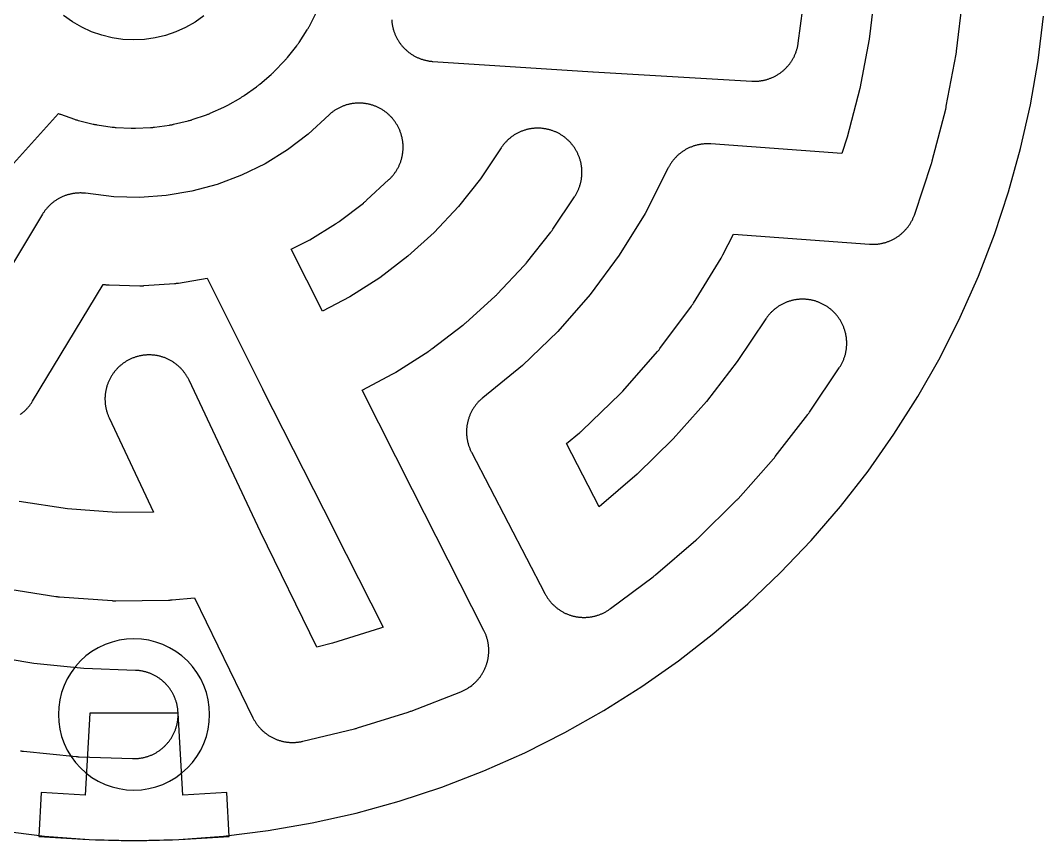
# Model space of a CAD drawing. Header units: millimetres. Extents: x -145 to 145, y -145 to 145.
# Drawn here: x -18 to 144.3, y -145 to -14.9 of the extents above; entities that cross this region are included whole.
import ezdxf

# ---------------------------------------------------------------- set-up
doc = ezdxf.new("R2010")
doc.units = ezdxf.units.MM
for name, color, linetype in [('BOUNDARY', 3, 'CONTINUOUS'), ('CORRIDORS', 1, 'CONTINUOUS'), ('WEDGE_CUT', 1, 'CONTINUOUS')]:
    doc.layers.add(name, color=color, linetype=linetype)

msp = doc.modelspace()

# ---------------------------------------------------------------- linework, layer by layer
at = {"layer": 'BOUNDARY'}
msp.add_lwpolyline([(-21.276, -143.431), (-14.212, -144.302), (-7.115, -144.825), (0, -145), (7.115, -144.825), (14.212, -144.302), (21.276, -143.431), (28.288, -142.214), (35.232, -140.655), (42.091, -138.756), (48.849, -136.524), (55.489, -133.963), (61.995, -131.078), (68.353, -127.879), (74.545, -124.371), (80.558, -120.563), (86.376, -116.465), (91.987, -112.087), (97.376, -107.438), (102.53, -102.53), (107.438, -97.376), (112.087, -91.987), (116.465, -86.376), (120.563, -80.558), (124.371, -74.545), (127.879, -68.353), (131.078, -61.995), (133.963, -55.489), (136.524, -48.849), (138.756, -42.091), (140.655, -35.232), (142.214, -28.288), (143.431, -21.276), (144.302, -14.212)], dxfattribs=at)
msp.add_lwpolyline([(12, -125), (11.942, -123.824), (11.769, -122.659), (11.483, -121.517), (11.087, -120.408), (10.583, -119.343), (9.978, -118.333), (9.276, -117.387), (8.485, -116.515), (7.613, -115.724), (6.667, -115.022), (5.657, -114.417), (4.592, -113.913), (3.483, -113.517), (2.341, -113.231), (1.176, -113.058), (0, -113), (-1.176, -113.058), (-2.341, -113.231), (-3.483, -113.517), (-4.592, -113.913), (-5.657, -114.417), (-6.667, -115.022), (-7.613, -115.724), (-8.485, -116.515), (-9.276, -117.387), (-9.978, -118.333), (-10.583, -119.343), (-11.087, -120.408), (-11.483, -121.517), (-11.769, -122.659), (-11.942, -123.824), (-12, -125), (-11.942, -126.176), (-11.769, -127.341), (-11.483, -128.483), (-11.087, -129.592), (-10.583, -130.657), (-9.978, -131.667), (-9.276, -132.613), (-8.485, -133.485), (-7.613, -134.276), (-6.667, -134.978), (-5.657, -135.583), (-4.592, -136.087), (-3.483, -136.483), (-2.341, -136.769), (-1.176, -136.942), (0, -137), (1.176, -136.942), (2.341, -136.769), (3.483, -136.483), (4.592, -136.087), (5.657, -135.583), (6.667, -134.978), (7.613, -134.276), (8.485, -133.485), (9.276, -132.613), (9.978, -131.667), (10.583, -130.657), (11.087, -129.592), (11.483, -128.483), (11.769, -127.341), (11.942, -126.176)], close=True, dxfattribs=at)
at = {"layer": 'CORRIDORS'}
for points in [[(40.89, -14.787), (40.897, -14.905), (40.907, -15.023), (40.918, -15.14), (40.932, -15.258), (40.947, -15.375), (40.964, -15.492), (40.983, -15.609), (41.005, -15.725), (41.028, -15.841), (41.053, -15.957), (41.08, -16.072), (41.109, -16.187), (41.14, -16.301), (41.173, -16.415), (41.208, -16.528), (41.245, -16.64), (41.283, -16.752), (41.324, -16.863), (41.366, -16.974), (41.411, -17.083), (41.457, -17.192), (41.505, -17.301), (41.554, -17.408), (41.606, -17.514), (41.659, -17.62), (41.715, -17.725), (41.771, -17.828), (41.83, -17.931), (41.89, -18.033), (41.953, -18.134), (42.016, -18.233), (42.082, -18.332), (42.149, -18.429), (42.218, -18.526), (42.288, -18.621), (42.36, -18.715), (42.434, -18.807), (42.509, -18.899), (42.585, -18.989), (42.663, -19.078), (42.743, -19.165), (42.824, -19.251), (42.907, -19.336), (42.991, -19.42), (43.076, -19.501), (43.163, -19.582), (43.251, -19.661), (43.34, -19.738), (43.431, -19.814), (43.523, -19.889), (43.616, -19.962), (43.711, -20.033), (43.806, -20.103), (43.903, -20.171), (44.001, -20.237), (44.1, -20.302), (44.2, -20.365), (44.301, -20.426), (44.404, -20.486), (44.507, -20.544), (44.611, -20.6), (44.716, -20.654), (44.822, -20.707), (44.929, -20.758), (45.037, -20.807), (45.145, -20.854), (45.254, -20.899), (45.365, -20.942), (45.475, -20.984), (45.587, -21.024), (45.699, -21.062), (45.812, -21.097), (45.925, -21.131), (46.039, -21.164), (46.153, -21.194), (46.268, -21.222), (46.384, -21.248), (46.499, -21.272), (46.616, -21.295), (46.732, -21.315), (46.849, -21.334), (46.966, -21.35), (47.084, -21.365), (47.201, -21.377), (47.319, -21.387), (47.42, -21.395), (72.8, -23.065), (72.855, -23.068), (98.045, -24.528), (98.163, -24.534), (98.281, -24.538), (98.4, -24.54), (98.518, -24.54), (98.636, -24.538), (98.755, -24.533), (98.873, -24.527), (98.991, -24.519), (99.109, -24.509), (99.226, -24.497), (99.344, -24.483), (99.461, -24.467), (99.578, -24.449), (99.695, -24.428), (99.811, -24.406), (99.927, -24.382), (100.042, -24.357), (100.157, -24.329), (100.272, -24.299), (100.386, -24.267), (100.499, -24.233), (100.612, -24.198), (100.724, -24.16), (100.836, -24.121), (100.947, -24.08), (101.057, -24.037), (101.166, -23.992), (101.275, -23.945), (101.383, -23.896), (101.49, -23.846), (101.596, -23.793), (101.701, -23.739), (101.805, -23.683), (101.909, -23.626), (102.011, -23.566), (102.112, -23.505), (102.213, -23.443), (102.312, -23.378), (102.41, -23.312), (102.507, -23.244), (102.603, -23.175), (102.698, -23.104), (102.791, -23.031), (102.883, -22.957), (102.974, -22.881), (103.064, -22.804), (103.152, -22.726), (103.239, -22.645), (103.325, -22.564), (103.409, -22.481), (103.492, -22.396), (103.573, -22.31), (103.653, -22.223), (103.731, -22.134), (103.808, -22.044), (103.884, -21.953), (103.958, -21.861), (104.03, -21.767), (104.1, -21.672), (104.169, -21.576), (104.237, -21.479), (104.303, -21.38), (104.367, -21.281), (104.429, -21.18), (104.49, -21.079), (104.549, -20.976), (104.606, -20.872), (104.661, -20.768), (104.715, -20.663), (104.767, -20.556), (104.817, -20.449), (104.865, -20.341), (104.912, -20.232), (104.956, -20.123), (104.999, -20.012), (105.04, -19.901), (105.079, -19.789), (105.116, -19.677), (105.151, -19.564), (105.184, -19.451), (105.216, -19.336), (105.245, -19.222), (105.272, -19.107), (105.298, -18.991), (105.321, -18.875), (105.343, -18.759), (105.363, -18.642), (105.387, -18.479), (106.51, -10.181)], [(117.577, -9.955), (116.636, -17.876), (115.163, -25.709), (113.169, -33.405), (112.297, -36.027), (91.506, -34.489), (91.388, -34.481), (91.27, -34.476), (91.152, -34.472), (91.033, -34.47), (90.915, -34.47), (90.797, -34.473), (90.679, -34.477), (90.56, -34.483), (90.442, -34.491), (90.325, -34.502), (90.207, -34.514), (90.089, -34.528), (89.972, -34.544), (89.855, -34.563), (89.739, -34.583), (89.622, -34.605), (89.507, -34.629), (89.391, -34.655), (89.276, -34.683), (89.162, -34.713), (89.048, -34.745), (88.934, -34.779), (88.822, -34.814), (88.709, -34.852), (88.598, -34.891), (88.487, -34.933), (88.377, -34.976), (88.268, -35.021), (88.159, -35.068), (88.051, -35.117), (87.944, -35.167), (87.838, -35.22), (87.733, -35.274), (87.629, -35.33), (87.525, -35.388), (87.423, -35.447), (87.322, -35.508), (87.221, -35.571), (87.122, -35.636), (87.024, -35.702), (86.927, -35.77), (86.832, -35.839), (86.737, -35.91), (86.644, -35.983), (86.551, -36.057), (86.461, -36.133), (86.371, -36.21), (86.283, -36.289), (86.196, -36.369), (86.11, -36.451), (86.026, -36.534), (85.944, -36.619), (85.862, -36.705), (85.782, -36.792), (85.704, -36.881), (85.627, -36.971), (85.552, -37.062), (85.478, -37.155), (85.406, -37.249), (85.336, -37.344), (85.267, -37.44), (85.199, -37.537), (85.134, -37.635), (85.07, -37.735), (85.007, -37.836), (84.947, -37.937), (84.888, -38.04), (84.831, -38.143), (84.776, -38.248), (84.747, -38.304), (81.093, -45.51), (76.995, -52.145), (72.372, -58.396), (67.229, -64.249), (61.614, -69.653), (55.345, -74.748), (55.254, -74.823), (55.164, -74.9), (55.075, -74.979), (54.988, -75.059), (54.902, -75.14), (54.818, -75.223), (54.735, -75.307), (54.653, -75.393), (54.573, -75.48), (54.494, -75.568), (54.417, -75.658), (54.341, -75.749), (54.267, -75.841), (54.195, -75.934), (54.124, -76.029), (54.054, -76.125), (53.987, -76.222), (53.92, -76.32), (53.856, -76.419), (53.793, -76.52), (53.732, -76.621), (53.673, -76.723), (53.615, -76.827), (53.56, -76.931), (53.506, -77.036), (53.453, -77.142), (53.403, -77.25), (53.354, -77.357), (53.308, -77.466), (53.263, -77.575), (53.219, -77.686), (53.178, -77.797), (53.139, -77.908), (53.101, -78.02), (53.066, -78.133), (53.032, -78.247), (53.001, -78.361), (52.971, -78.475), (52.943, -78.59), (52.917, -78.706), (52.893, -78.822), (52.871, -78.938), (52.851, -79.054), (52.833, -79.171), (52.817, -79.289), (52.803, -79.406), (52.791, -79.524), (52.781, -79.642), (52.773, -79.76), (52.767, -79.878), (52.762, -79.996), (52.76, -80.114), (52.76, -80.233), (52.762, -80.351), (52.766, -80.469), (52.772, -80.587), (52.78, -80.706), (52.79, -80.823), (52.802, -80.941), (52.815, -81.059), (52.831, -81.176), (52.849, -81.293), (52.869, -81.41), (52.891, -81.526), (52.914, -81.642), (52.94, -81.757), (52.968, -81.872), (52.997, -81.987), (53.029, -82.101), (53.062, -82.214), (53.097, -82.327), (53.135, -82.44), (53.174, -82.551), (53.215, -82.662), (53.258, -82.773), (53.303, -82.882), (53.349, -82.991), (53.398, -83.099), (53.448, -83.206), (53.5, -83.312), (53.549, -83.408), (65.199, -105.828), (65.254, -105.932), (65.311, -106.036), (65.37, -106.138), (65.431, -106.24), (65.493, -106.34), (65.557, -106.44), (65.623, -106.538), (65.69, -106.636), (65.759, -106.732), (65.83, -106.827), (65.902, -106.92), (65.976, -107.013), (66.051, -107.104), (66.128, -107.194), (66.207, -107.283), (66.287, -107.37), (66.368, -107.456), (66.451, -107.54), (66.535, -107.623), (66.621, -107.705), (66.708, -107.785), (66.796, -107.864), (66.886, -107.941), (66.976, -108.017), (67.069, -108.091), (67.162, -108.164), (67.257, -108.235), (67.353, -108.304), (67.45, -108.372), (67.548, -108.438), (67.647, -108.502), (67.747, -108.565), (67.849, -108.626), (67.951, -108.686), (68.054, -108.743), (68.159, -108.799), (68.264, -108.853), (68.37, -108.905), (68.477, -108.956), (68.585, -109.005), (68.693, -109.051), (68.803, -109.096), (68.913, -109.14), (69.024, -109.181), (69.136, -109.22), (69.248, -109.258), (69.361, -109.293), (69.474, -109.327), (69.588, -109.359), (69.702, -109.389), (69.817, -109.416), (69.933, -109.442), (70.049, -109.466), (70.165, -109.488), (70.282, -109.508), (70.399, -109.527), (70.516, -109.543), (70.633, -109.557), (70.751, -109.569), (70.869, -109.579), (70.987, -109.587), (71.105, -109.593), (71.223, -109.598), (71.342, -109.6), (71.46, -109.6), (71.578, -109.598), (71.696, -109.594), (71.815, -109.588), (71.933, -109.58), (72.051, -109.571), (72.168, -109.559), (72.286, -109.545), (72.403, -109.529), (72.52, -109.511), (72.637, -109.492), (72.753, -109.47), (72.869, -109.446), (72.985, -109.421), (73.1, -109.393), (73.214, -109.364), (73.328, -109.332), (73.442, -109.299), (73.555, -109.263), (73.667, -109.226), (73.779, -109.187), (73.89, -109.146), (74, -109.103), (74.109, -109.059), (74.218, -109.012), (74.326, -108.964), (74.433, -108.913), (74.54, -108.861), (74.645, -108.808), (74.75, -108.752), (74.853, -108.695), (74.956, -108.636), (75.057, -108.575), (75.158, -108.512), (75.257, -108.448), (75.355, -108.382), (75.452, -108.315), (75.548, -108.246), (75.602, -108.206), (82.365, -103.149), (82.459, -103.077), (82.552, -103.004), (82.644, -102.929), (82.733, -102.854), (89.14, -97.353), (89.229, -97.275), (89.317, -97.196), (89.403, -97.115), (89.489, -97.032), (95.509, -91.11), (95.593, -91.027), (95.675, -90.941), (95.756, -90.855), (95.834, -90.768), (101.441, -84.455), (101.519, -84.366), (101.595, -84.276), (101.67, -84.184), (101.743, -84.092), (106.911, -77.415), (106.982, -77.32), (107.052, -77.225), (107.121, -77.128), (107.187, -77.031), (111.892, -70.021), (111.957, -69.922), (112.021, -69.822), (112.082, -69.721), (112.142, -69.619), (112.201, -69.516), (112.257, -69.413), (112.312, -69.308), (112.365, -69.202), (112.416, -69.095), (112.466, -68.988), (112.513, -68.879), (112.559, -68.77), (112.603, -68.66), (112.645, -68.55), (112.685, -68.438), (112.723, -68.326), (112.76, -68.214), (112.794, -68.101), (112.826, -67.987), (112.857, -67.873), (112.886, -67.758), (112.912, -67.643), (112.937, -67.527), (112.96, -67.411), (112.981, -67.294), (113, -67.177), (113.017, -67.06), (113.031, -66.943), (113.044, -66.825), (113.055, -66.708), (113.064, -66.59), (113.071, -66.471), (113.076, -66.353), (113.079, -66.235), (113.08, -66.117), (113.079, -65.998), (113.076, -65.88), (113.071, -65.762), (113.064, -65.644), (113.055, -65.526), (113.044, -65.408), (113.031, -65.29), (113.016, -65.173), (112.999, -65.056), (112.98, -64.939), (112.959, -64.823), (112.936, -64.707), (112.911, -64.591), (112.884, -64.476), (112.855, -64.361), (112.825, -64.247), (112.792, -64.133), (112.757, -64.02), (112.721, -63.907), (112.683, -63.795), (112.642, -63.684), (112.6, -63.573), (112.556, -63.463), (112.511, -63.354), (112.463, -63.246), (112.413, -63.139), (112.362, -63.032), (112.309, -62.926), (112.254, -62.821), (112.197, -62.718), (112.139, -62.615), (112.079, -62.513), (112.017, -62.412), (111.954, -62.312), (111.888, -62.213), (111.822, -62.116), (111.753, -62.019), (111.683, -61.924), (111.611, -61.83), (111.538, -61.737), (111.463, -61.645), (111.387, -61.555), (111.309, -61.466), (111.229, -61.378), (111.148, -61.292), (111.066, -61.207), (110.982, -61.123), (110.897, -61.041), (110.811, -60.96), (110.723, -60.881), (110.634, -60.803), (110.543, -60.727), (110.451, -60.653), (110.358, -60.58), (110.264, -60.508), (110.168, -60.438), (110.072, -60.37), (109.974, -60.303), (109.875, -60.238), (109.775, -60.175), (109.674, -60.113), (109.572, -60.053), (109.469, -59.995), (109.365, -59.939), (109.26, -59.884), (109.154, -59.831), (109.048, -59.78), (108.94, -59.731), (108.832, -59.684), (108.722, -59.638), (108.613, -59.594), (108.502, -59.552), (108.391, -59.512), (108.278, -59.474), (108.166, -59.438), (108.053, -59.404), (107.939, -59.371), (107.824, -59.341), (107.71, -59.312), (107.594, -59.286), (107.479, -59.261), (107.362, -59.238), (107.246, -59.218), (107.129, -59.199), (107.012, -59.182), (106.895, -59.168), (106.777, -59.155), (106.659, -59.144), (106.541, -59.135), (106.423, -59.128), (106.305, -59.124), (106.187, -59.121), (106.068, -59.12), (105.95, -59.121), (105.832, -59.124), (105.713, -59.13), (105.595, -59.137), (105.477, -59.146), (105.36, -59.157), (105.242, -59.17), (105.125, -59.185), (105.008, -59.203), (104.891, -59.222), (104.774, -59.243), (104.658, -59.266), (104.543, -59.291), (104.427, -59.318), (104.313, -59.347), (104.199, -59.378), (104.085, -59.41), (103.972, -59.445), (103.859, -59.482), (103.747, -59.52), (103.636, -59.56), (103.526, -59.603), (103.416, -59.647), (103.307, -59.693), (103.198, -59.741), (103.091, -59.79), (102.984, -59.842), (102.879, -59.895), (102.774, -59.95), (102.67, -60.007), (102.567, -60.065), (102.466, -60.125), (102.365, -60.187), (102.265, -60.251), (102.166, -60.316), (102.069, -60.383), (101.972, -60.452), (101.877, -60.522), (101.783, -60.594), (101.69, -60.667), (101.599, -60.742), (101.509, -60.819), (101.42, -60.897), (101.332, -60.976), (101.246, -61.057), (101.161, -61.14), (101.077, -61.224), (100.995, -61.309), (100.915, -61.396), (100.836, -61.484), (100.758, -61.573), (100.682, -61.663), (100.607, -61.755), (100.534, -61.848), (100.463, -61.943), (100.393, -62.038), (100.325, -62.135), (100.268, -62.219), (95.701, -69.023), (90.809, -75.343), (85.523, -81.295), (79.842, -86.884), (73.819, -92.055), (68.602, -82.014), (70.674, -80.33), (70.765, -80.255), (70.855, -80.178), (70.944, -80.099), (71.031, -80.019), (71.113, -79.942), (77.147, -74.135), (77.232, -74.052), (77.315, -73.968), (77.396, -73.882), (77.477, -73.795), (77.552, -73.711), (83.079, -67.42), (83.156, -67.331), (83.232, -67.24), (83.306, -67.148), (83.379, -67.054), (83.447, -66.963), (88.428, -60.23), (88.498, -60.134), (88.566, -60.038), (88.632, -59.94), (88.697, -59.84), (88.757, -59.745), (93.158, -52.618), (93.219, -52.517), (93.279, -52.414), (93.337, -52.311), (93.393, -52.207), (93.445, -52.106), (95.124, -48.795), (116.704, -50.391), (116.822, -50.399), (116.94, -50.404), (117.058, -50.408), (117.177, -50.41), (117.295, -50.41), (117.413, -50.407), (117.531, -50.403), (117.65, -50.397), (117.768, -50.389), (117.885, -50.378), (118.003, -50.366), (118.121, -50.352), (118.238, -50.336), (118.355, -50.317), (118.471, -50.297), (118.588, -50.275), (118.703, -50.251), (118.819, -50.225), (118.934, -50.197), (119.048, -50.167), (119.162, -50.135), (119.276, -50.101), (119.388, -50.066), (119.501, -50.028), (119.612, -49.989), (119.723, -49.947), (119.833, -49.904), (119.942, -49.859), (120.051, -49.812), (120.159, -49.763), (120.266, -49.713), (120.372, -49.66), (120.477, -49.606), (120.581, -49.55), (120.685, -49.492), (120.787, -49.433), (120.888, -49.372), (120.989, -49.309), (121.088, -49.244), (121.186, -49.178), (121.283, -49.11), (121.378, -49.041), (121.473, -48.97), (121.566, -48.897), (121.659, -48.823), (121.749, -48.747), (121.839, -48.67), (121.927, -48.591), (122.014, -48.511), (122.1, -48.429), (122.184, -48.346), (122.266, -48.261), (122.348, -48.175), (122.428, -48.088), (122.506, -47.999), (122.583, -47.909), (122.658, -47.818), (122.732, -47.725), (122.804, -47.631), (122.874, -47.536), (122.943, -47.44), (123.011, -47.343), (123.076, -47.245), (123.14, -47.145), (123.203, -47.044), (123.263, -46.943), (123.322, -46.84), (123.379, -46.737), (123.434, -46.632), (123.488, -46.526), (123.54, -46.42), (123.59, -46.313), (123.638, -46.205), (123.684, -46.096), (123.729, -45.986), (123.771, -45.876), (123.812, -45.765), (123.863, -45.618), (126.526, -37.607), (126.562, -37.495), (126.596, -37.381), (126.629, -37.268), (126.659, -37.154), (128.776, -28.982), (128.805, -28.868), (128.832, -28.752), (128.857, -28.637), (128.879, -28.52), (130.439, -20.223), (130.46, -20.107), (130.479, -19.99), (130.496, -19.873), (130.511, -19.756), (131.507, -11.371)], [(-24.889, -43.947), (-11.989, -29.671), (-11.966, -29.68), (-11.856, -29.723), (-11.745, -29.764), (-11.672, -29.79), (-9.426, -30.575), (-9.314, -30.613), (-9.201, -30.649), (-9.088, -30.684), (-8.974, -30.716), (-8.86, -30.746), (-8.79, -30.764), (-6.48, -31.333), (-6.365, -31.36), (-6.25, -31.386), (-6.134, -31.409), (-6.017, -31.43), (-5.9, -31.45), (-5.824, -31.462), (-3.47, -31.808), (-3.353, -31.824), (-3.235, -31.838), (-3.118, -31.85), (-3, -31.861), (-2.882, -31.869), (-2.808, -31.873), (-0.432, -31.994), (-0.314, -31.999), (-0.196, -32.002), (-0.077, -32.003), (0.041, -32.002), (0.159, -31.999), (0.236, -31.996), (2.613, -31.89), (2.731, -31.884), (2.849, -31.876), (2.967, -31.865), (3.085, -31.853), (3.202, -31.839), (3.274, -31.829), (5.631, -31.498), (5.749, -31.481), (5.865, -31.461), (5.982, -31.44), (6.098, -31.416), (6.213, -31.391), (6.285, -31.374), (8.599, -30.821), (8.714, -30.793), (8.828, -30.762), (8.942, -30.73), (9.055, -30.696), (9.168, -30.66), (9.24, -30.635), (11.491, -29.864), (11.603, -29.825), (11.714, -29.784), (11.824, -29.741), (11.933, -29.696), (12.042, -29.649), (12.112, -29.618), (14.279, -28.636), (14.387, -28.586), (14.493, -28.535), (14.599, -28.481), (14.703, -28.426), (14.807, -28.369), (14.871, -28.333), (16.935, -27.15), (17.037, -27.09), (17.138, -27.029), (17.238, -26.966), (17.337, -26.901), (17.435, -26.835), (17.497, -26.791), (19.439, -25.417), (19.535, -25.348), (19.63, -25.277), (19.723, -25.205), (19.816, -25.131), (19.907, -25.056), (19.964, -25.007), (21.767, -23.454), (21.856, -23.376), (21.944, -23.296), (22.03, -23.215), (22.115, -23.133), (22.199, -23.049), (22.251, -22.996), (23.898, -21.279), (23.979, -21.193), (24.059, -21.105), (24.137, -21.016), (24.213, -20.926), (24.289, -20.835), (24.335, -20.777), (25.811, -18.912), (25.884, -18.819), (25.955, -18.724), (26.024, -18.628), (26.092, -18.531), (26.158, -18.433), (26.199, -18.371), (27.492, -16.373), (27.555, -16.273), (27.617, -16.172), (27.677, -16.07), (27.735, -15.967), (27.792, -15.863), (27.828, -15.795), (28.924, -13.684)], [(11.079, -14.183), (9.686, -15.169), (8.198, -16.021), (6.635, -16.73), (5.021, -17.282), (3.357, -17.68), (1.657, -17.919), (-0.053, -17.995), (-1.76, -17.908), (-3.46, -17.658), (-5.119, -17.249), (-6.74, -16.683), (-8.294, -15.967), (-9.764, -15.112), (-11.171, -14.104)], [(-20.687, -104.979), (-12.414, -106.276), (-12.297, -106.293), (-12.18, -106.308), (-12.062, -106.322), (-11.944, -106.333), (-11.83, -106.342), (-3.474, -106.94), (-3.356, -106.948), (-3.237, -106.953), (-3.119, -106.956), (-3.001, -106.958), (-2.887, -106.957), (5.489, -106.853), (5.607, -106.851), (5.725, -106.847), (5.844, -106.84), (5.962, -106.832), (6.074, -106.822), (9.58, -106.484), (18.87, -125.511), (18.923, -125.617), (18.977, -125.722), (19.033, -125.826), (19.092, -125.929), (19.151, -126.031), (19.213, -126.132), (19.276, -126.232), (19.341, -126.331), (19.408, -126.429), (19.476, -126.526), (19.546, -126.621), (19.617, -126.715), (19.69, -126.808), (19.765, -126.9), (19.841, -126.991), (19.919, -127.08), (19.998, -127.168), (20.079, -127.255), (20.161, -127.34), (20.244, -127.424), (20.329, -127.506), (20.416, -127.587), (20.503, -127.666), (20.592, -127.744), (20.683, -127.821), (20.774, -127.896), (20.867, -127.969), (20.961, -128.041), (21.056, -128.111), (21.153, -128.18), (21.25, -128.246), (21.349, -128.312), (21.449, -128.375), (21.55, -128.437), (21.652, -128.497), (21.754, -128.556), (21.858, -128.612), (21.963, -128.667), (22.069, -128.72), (22.175, -128.772), (22.283, -128.821), (22.391, -128.869), (22.5, -128.915), (22.61, -128.959), (22.721, -129.001), (22.832, -129.041), (22.944, -129.08), (23.056, -129.116), (23.169, -129.151), (23.283, -129.184), (23.397, -129.214), (23.512, -129.243), (23.627, -129.27), (23.743, -129.295), (23.859, -129.318), (23.976, -129.339), (24.092, -129.358), (24.209, -129.375), (24.327, -129.39), (24.444, -129.403), (24.562, -129.414), (24.68, -129.424), (24.798, -129.431), (24.916, -129.436), (25.035, -129.439), (25.153, -129.44), (25.271, -129.439), (25.39, -129.436), (25.508, -129.431), (25.626, -129.424), (25.744, -129.416), (25.862, -129.405), (25.979, -129.392), (26.097, -129.377), (26.214, -129.36), (26.331, -129.341), (26.447, -129.321), (26.563, -129.298), (26.679, -129.273), (26.8, -129.245), (35.008, -127.267), (35.123, -127.238), (35.237, -127.208), (35.351, -127.175), (35.463, -127.141), (43.518, -124.614), (43.631, -124.578), (43.743, -124.539), (43.854, -124.499), (43.964, -124.457), (51.831, -121.392), (51.941, -121.349), (52.05, -121.303), (52.159, -121.255), (52.266, -121.206), (52.373, -121.155), (52.478, -121.102), (52.583, -121.047), (52.687, -120.99), (52.79, -120.932), (52.892, -120.872), (52.993, -120.81), (53.093, -120.747), (53.192, -120.682), (53.289, -120.615), (53.386, -120.547), (53.576, -120.405), (53.668, -120.332), (53.76, -120.257), (53.851, -120.18), (53.94, -120.103), (54.027, -120.023), (54.114, -119.942), (54.199, -119.86), (54.283, -119.777), (54.365, -119.691), (54.446, -119.605), (54.525, -119.517), (54.603, -119.428), (54.679, -119.338), (54.754, -119.246), (54.827, -119.153), (54.898, -119.059), (54.968, -118.963), (55.037, -118.867), (55.104, -118.769), (55.169, -118.67), (55.232, -118.57), (55.294, -118.469), (55.354, -118.367), (55.412, -118.264), (55.468, -118.16), (55.523, -118.055), (55.576, -117.95), (55.627, -117.843), (55.677, -117.735), (55.724, -117.627), (55.77, -117.518), (55.814, -117.408), (55.856, -117.297), (55.896, -117.186), (55.934, -117.074), (55.97, -116.961), (56.005, -116.848), (56.037, -116.735), (56.068, -116.62), (56.096, -116.505), (56.123, -116.39), (56.148, -116.274), (56.17, -116.158), (56.191, -116.042), (56.21, -115.925), (56.227, -115.808), (56.242, -115.691), (56.255, -115.573), (56.266, -115.455), (56.274, -115.337), (56.281, -115.219), (56.286, -115.101), (56.289, -114.982), (56.29, -114.864), (56.289, -114.746), (56.286, -114.628), (56.281, -114.509), (56.274, -114.391), (56.265, -114.273), (56.253, -114.155), (56.24, -114.038), (56.225, -113.921), (56.208, -113.803), (56.189, -113.687), (56.168, -113.57), (56.145, -113.454), (56.12, -113.338), (56.094, -113.223), (56.065, -113.108), (56.034, -112.994), (56.001, -112.88), (55.967, -112.767), (55.93, -112.655), (55.892, -112.543), (55.852, -112.432), (55.809, -112.321), (55.765, -112.211), (55.72, -112.102), (55.672, -111.994), (55.622, -111.886), (55.571, -111.78), (55.531, -111.7), (44.181, -89.35), (36.189, -73.55), (41.064, -70.971), (41.168, -70.915), (41.271, -70.857), (41.373, -70.797), (41.474, -70.736), (41.563, -70.68), (46.785, -67.338), (46.884, -67.273), (46.982, -67.207), (47.079, -67.139), (47.175, -67.07), (47.26, -67.006), (52.188, -63.244), (52.281, -63.171), (52.373, -63.097), (52.464, -63.022), (52.554, -62.944), (52.633, -62.874), (57.232, -58.718), (57.319, -58.637), (57.405, -58.556), (57.49, -58.473), (57.572, -58.389), (57.645, -58.313), (61.885, -53.792), (61.965, -53.705), (62.044, -53.616), (62.121, -53.527), (62.197, -53.436), (62.263, -53.354), (66.116, -48.498), (66.188, -48.405), (66.259, -48.31), (66.329, -48.214), (66.397, -48.118), (66.456, -48.03), (69.894, -42.873), (69.959, -42.774), (70.022, -42.674), (70.084, -42.573), (70.143, -42.471), (70.201, -42.367), (70.258, -42.263), (70.312, -42.158), (70.365, -42.052), (70.416, -41.945), (70.465, -41.838), (70.512, -41.729), (70.557, -41.62), (70.601, -41.51), (70.642, -41.399), (70.682, -41.288), (70.72, -41.176), (70.756, -41.063), (70.79, -40.95), (70.822, -40.836), (70.852, -40.721), (70.881, -40.607), (70.907, -40.491), (70.932, -40.375), (70.954, -40.259), (70.974, -40.143), (70.993, -40.026), (71.009, -39.909), (71.024, -39.791), (71.037, -39.674), (71.047, -39.556), (71.056, -39.438), (71.062, -39.32), (71.067, -39.201), (71.069, -39.083), (71.07, -38.965), (71.069, -38.846), (71.065, -38.728), (71.06, -38.61), (71.052, -38.492), (71.043, -38.374), (71.031, -38.256), (71.018, -38.139), (71.003, -38.021), (70.985, -37.904), (70.966, -37.788), (70.945, -37.671), (70.921, -37.555), (70.896, -37.44), (70.869, -37.324), (70.84, -37.21), (70.809, -37.096), (70.776, -36.982), (70.741, -36.869), (70.704, -36.756), (70.665, -36.645), (70.625, -36.533), (70.582, -36.423), (70.538, -36.313), (70.492, -36.204), (70.444, -36.096), (70.394, -35.989), (70.342, -35.882), (70.289, -35.777), (70.234, -35.672), (70.177, -35.568), (70.118, -35.466), (70.058, -35.364), (69.996, -35.263), (69.932, -35.164), (69.866, -35.065), (69.799, -34.968), (69.73, -34.872), (69.66, -34.776), (69.588, -34.683), (69.514, -34.59), (69.439, -34.499), (69.362, -34.408), (69.284, -34.32), (69.204, -34.232), (69.123, -34.146), (69.041, -34.061), (68.957, -33.978), (68.871, -33.896), (68.785, -33.816), (68.696, -33.737), (68.607, -33.659), (68.516, -33.583), (68.424, -33.509), (68.331, -33.436), (68.236, -33.365), (68.141, -33.295), (68.044, -33.227), (67.946, -33.161), (67.847, -33.096), (67.747, -33.033), (67.645, -32.972), (67.543, -32.912), (67.44, -32.855), (67.336, -32.799), (67.231, -32.744), (67.125, -32.692), (67.018, -32.641), (66.91, -32.592), (66.802, -32.545), (66.692, -32.5), (66.582, -32.456), (66.471, -32.415), (66.36, -32.375), (66.248, -32.337), (66.135, -32.302), (66.022, -32.268), (65.908, -32.236), (65.793, -32.205), (65.678, -32.177), (65.563, -32.151), (65.447, -32.127), (65.331, -32.105), (65.214, -32.084), (65.098, -32.066), (64.98, -32.049), (64.863, -32.035), (64.745, -32.023), (64.627, -32.012), (64.509, -32.004), (64.391, -31.997), (64.273, -31.993), (64.155, -31.991), (64.036, -31.99), (63.918, -31.992), (63.8, -31.995), (63.682, -32.001), (63.564, -32.008), (63.446, -32.018), (63.328, -32.029), (63.21, -32.043), (63.093, -32.059), (62.976, -32.076), (62.859, -32.095), (62.743, -32.117), (62.627, -32.14), (62.511, -32.166), (62.396, -32.193), (62.282, -32.222), (62.167, -32.254), (62.054, -32.287), (61.941, -32.322), (61.828, -32.359), (61.717, -32.397), (61.606, -32.438), (61.495, -32.481), (61.386, -32.525), (61.277, -32.571), (61.169, -32.62), (61.061, -32.67), (60.955, -32.721), (60.849, -32.775), (60.745, -32.83), (60.641, -32.887), (60.539, -32.946), (60.437, -33.007), (60.336, -33.069), (60.237, -33.133), (60.138, -33.199), (60.041, -33.266), (59.945, -33.335), (59.85, -33.405), (59.756, -33.477), (59.663, -33.551), (59.572, -33.626), (59.482, -33.703), (59.393, -33.781), (59.306, -33.861), (59.22, -33.942), (59.135, -34.025), (59.052, -34.109), (58.97, -34.195), (58.89, -34.282), (58.811, -34.37), (58.734, -34.459), (58.658, -34.55), (58.584, -34.642), (58.511, -34.736), (58.44, -34.83), (58.37, -34.926), (58.303, -35.023), (58.246, -35.107), (54.973, -40.017), (51.474, -44.426), (47.628, -48.527), (43.463, -52.291), (38.991, -55.705), (34.259, -58.733), (29.896, -61.042), (24.962, -51.18), (27.286, -50.038), (27.391, -49.985), (27.496, -49.93), (27.6, -49.874), (27.703, -49.815), (27.805, -49.755), (27.877, -49.711), (31.987, -47.172), (32.087, -47.109), (32.186, -47.045), (32.284, -46.978), (32.381, -46.91), (32.477, -46.84), (32.545, -46.789), (36.391, -43.864), (36.485, -43.791), (36.577, -43.717), (36.668, -43.642), (36.758, -43.565), (36.847, -43.486), (36.909, -43.429), (40.455, -40.147), (40.541, -40.066), (40.626, -39.984), (40.709, -39.9), (40.791, -39.814), (40.872, -39.728), (40.951, -39.639), (41.028, -39.55), (41.104, -39.459), (41.178, -39.367), (41.251, -39.274), (41.323, -39.18), (41.392, -39.084), (41.46, -38.987), (41.527, -38.889), (41.591, -38.79), (41.654, -38.69), (41.716, -38.589), (41.775, -38.487), (41.833, -38.384), (41.89, -38.28), (41.944, -38.174), (41.996, -38.068), (42.047, -37.962), (42.096, -37.854), (42.143, -37.745), (42.189, -37.636), (42.232, -37.526), (42.274, -37.415), (42.314, -37.304), (42.351, -37.192), (42.387, -37.079), (42.421, -36.966), (42.453, -36.852), (42.484, -36.737), (42.512, -36.622), (42.538, -36.507), (42.562, -36.391), (42.585, -36.275), (42.605, -36.159), (42.624, -36.042), (42.64, -35.924), (42.654, -35.807), (42.667, -35.689), (42.677, -35.572), (42.686, -35.454), (42.692, -35.335), (42.697, -35.217), (42.699, -35.099), (42.7, -34.981), (42.698, -34.862), (42.695, -34.744), (42.689, -34.626), (42.682, -34.508), (42.672, -34.39), (42.661, -34.272), (42.648, -34.154), (42.632, -34.037), (42.615, -33.92), (42.595, -33.803), (42.574, -33.687), (42.55, -33.571), (42.525, -33.455), (42.498, -33.34), (42.469, -33.226), (42.438, -33.111), (42.405, -32.998), (42.37, -32.885), (42.333, -32.772), (42.294, -32.661), (42.253, -32.549), (42.211, -32.439), (42.166, -32.329), (42.12, -32.22), (42.072, -32.112), (42.022, -32.005), (41.971, -31.899), (41.917, -31.793), (41.862, -31.688), (41.805, -31.585), (41.746, -31.482), (41.685, -31.38), (41.623, -31.28), (41.559, -31.18), (41.494, -31.082), (41.427, -30.984), (41.358, -30.888), (41.287, -30.793), (41.215, -30.699), (41.142, -30.607), (41.066, -30.515), (40.99, -30.425), (40.911, -30.336), (40.832, -30.249), (40.75, -30.163), (40.668, -30.078), (40.584, -29.995), (40.498, -29.913), (40.411, -29.833), (40.323, -29.754), (40.234, -29.677), (40.143, -29.601), (40.051, -29.526), (39.958, -29.454), (39.863, -29.382), (39.767, -29.313), (39.67, -29.245), (39.572, -29.179), (39.473, -29.114), (39.373, -29.051), (39.272, -28.99), (39.17, -28.93), (39.066, -28.873), (38.962, -28.817), (38.857, -28.762), (38.751, -28.71), (38.644, -28.659), (38.536, -28.61), (38.428, -28.563), (38.318, -28.518), (38.208, -28.475), (38.097, -28.433), (37.986, -28.394), (37.874, -28.356), (37.761, -28.32), (37.648, -28.286), (37.534, -28.254), (37.419, -28.224), (37.304, -28.196), (37.189, -28.17), (37.073, -28.146), (36.957, -28.124), (36.84, -28.103), (36.723, -28.085), (36.606, -28.069), (36.489, -28.055), (36.371, -28.042), (36.253, -28.032), (36.135, -28.024), (36.017, -28.017), (35.899, -28.013), (35.78, -28.01), (35.662, -28.01), (35.544, -28.012), (35.426, -28.015), (35.307, -28.021), (35.189, -28.029), (35.071, -28.038), (34.954, -28.05), (34.836, -28.064), (34.719, -28.079), (34.602, -28.097), (34.485, -28.116), (34.369, -28.138), (34.253, -28.161), (34.137, -28.187), (34.022, -28.214), (33.908, -28.243), (33.793, -28.275), (33.68, -28.308), (33.567, -28.343), (33.454, -28.38), (33.343, -28.419), (33.232, -28.46), (33.121, -28.502), (33.012, -28.547), (32.903, -28.593), (32.795, -28.641), (32.688, -28.691), (32.581, -28.743), (32.476, -28.797), (32.371, -28.852), (32.267, -28.909), (32.165, -28.968), (32.063, -29.029), (31.963, -29.091), (31.863, -29.155), (31.765, -29.221), (31.667, -29.288), (31.571, -29.357), (31.476, -29.428), (31.383, -29.5), (31.29, -29.574), (31.199, -29.649), (31.109, -29.726), (31.02, -29.804), (30.945, -29.873), (27.648, -32.925), (24.339, -35.441), (20.808, -37.622), (17.08, -39.455), (13.186, -40.921), (9.182, -42.002), (5.085, -42.692), (0.941, -42.983), (-3.218, -42.874), (-7.671, -42.323), (-7.788, -42.309), (-7.906, -42.298), (-8.024, -42.288), (-8.142, -42.281), (-8.26, -42.275), (-8.378, -42.272), (-8.497, -42.27), (-8.615, -42.271), (-8.733, -42.273), (-8.852, -42.277), (-8.97, -42.284), (-9.088, -42.292), (-9.206, -42.303), (-9.323, -42.315), (-9.441, -42.329), (-9.558, -42.346), (-9.675, -42.364), (-9.791, -42.385), (-9.908, -42.407), (-10.023, -42.431), (-10.139, -42.457), (-10.254, -42.486), (-10.368, -42.516), (-10.482, -42.548), (-10.595, -42.582), (-10.708, -42.617), (-10.82, -42.655), (-10.932, -42.695), (-11.043, -42.736), (-11.153, -42.78), (-11.262, -42.825), (-11.37, -42.872), (-11.478, -42.921), (-11.585, -42.972), (-11.691, -43.024), (-11.796, -43.079), (-11.9, -43.135), (-12.004, -43.193), (-12.106, -43.252), (-12.207, -43.314), (-12.307, -43.377), (-12.406, -43.441), (-12.504, -43.508), (-12.601, -43.576), (-12.697, -43.645), (-12.791, -43.716), (-12.884, -43.789), (-12.976, -43.864), (-13.067, -43.94), (-13.157, -44.017), (-13.245, -44.096), (-13.332, -44.176), (-13.417, -44.258), (-13.501, -44.342), (-13.584, -44.426), (-13.665, -44.512), (-13.744, -44.6), (-13.823, -44.689), (-13.899, -44.779), (-13.974, -44.87), (-14.048, -44.963), (-14.12, -45.057), (-14.19, -45.152), (-14.259, -45.248), (-14.326, -45.345), (-14.392, -45.444), (-14.456, -45.544), (-14.521, -45.65), (-25.112, -63.179)], [(-18.079, -77.431), (-17.983, -77.363), (-17.887, -77.293), (-17.793, -77.221), (-17.7, -77.148), (-17.608, -77.074), (-17.518, -76.998), (-17.428, -76.92), (-17.34, -76.841), (-17.254, -76.76), (-17.169, -76.678), (-17.085, -76.594), (-17.003, -76.509), (-16.922, -76.423), (-16.842, -76.335), (-16.764, -76.246), (-16.688, -76.156), (-16.613, -76.064), (-16.54, -75.971), (-16.468, -75.877), (-16.398, -75.782), (-16.329, -75.686), (-16.262, -75.588), (-16.197, -75.489), (-16.134, -75.389), (-16.079, -75.3), (-4.886, -56.774), (-4.595, -56.81), (-4.478, -56.824), (-4.36, -56.835), (-4.242, -56.845), (-4.124, -56.852), (-4.006, -56.858), (-3.92, -56.861), (0.909, -56.988), (1.027, -56.99), (1.146, -56.99), (1.264, -56.988), (1.382, -56.984), (1.5, -56.978), (1.584, -56.973), (6.403, -56.634), (6.521, -56.624), (6.639, -56.613), (6.757, -56.6), (6.874, -56.585), (6.991, -56.567), (7.074, -56.554), (11.615, -55.79), (20.35, -73.252), (20.403, -73.357), (20.41, -73.371), (31.694, -95.679), (31.699, -95.69), (39.551, -111.152), (39.107, -111.325), (31.498, -113.712), (28.984, -114.318), (20.048, -96.015), (8.733, -71.979), (8.682, -71.872), (8.629, -71.766), (8.574, -71.661), (8.517, -71.558), (8.459, -71.455), (8.399, -71.353), (8.337, -71.252), (8.274, -71.152), (8.208, -71.053), (8.142, -70.956), (8.073, -70.859), (8.003, -70.764), (7.931, -70.67), (7.858, -70.577), (7.783, -70.485), (7.707, -70.395), (7.629, -70.306), (7.549, -70.218), (7.468, -70.132), (7.386, -70.047), (7.302, -69.963), (7.217, -69.881), (7.131, -69.8), (7.043, -69.721), (6.954, -69.644), (6.863, -69.567), (6.771, -69.493), (6.678, -69.42), (6.584, -69.348), (6.489, -69.278), (6.392, -69.21), (6.294, -69.143), (6.195, -69.078), (6.095, -69.015), (5.994, -68.953), (5.892, -68.893), (5.789, -68.835), (5.685, -68.779), (5.58, -68.724), (5.474, -68.671), (5.368, -68.62), (5.26, -68.571), (5.152, -68.524), (5.043, -68.478), (4.933, -68.434), (4.822, -68.392), (4.711, -68.352), (4.599, -68.314), (4.486, -68.278), (4.373, -68.244), (4.259, -68.211), (4.145, -68.181), (4.03, -68.152), (3.914, -68.126), (3.799, -68.101), (3.683, -68.078), (3.566, -68.058), (3.449, -68.039), (3.332, -68.022), (3.215, -68.008), (3.097, -67.995), (2.979, -67.984), (2.861, -67.975), (2.743, -67.968), (2.625, -67.964), (2.507, -67.961), (2.388, -67.96), (2.27, -67.961), (2.152, -67.964), (2.033, -67.97), (1.915, -67.977), (1.797, -67.986), (1.68, -67.997), (1.562, -68.01), (1.445, -68.025), (1.328, -68.043), (1.211, -68.062), (1.094, -68.083), (0.978, -68.106), (0.863, -68.131), (0.748, -68.158), (0.633, -68.187), (0.519, -68.218), (0.405, -68.25), (0.292, -68.285), (0.179, -68.322), (0.067, -68.36), (-0.044, -68.4), (-0.154, -68.443), (-0.264, -68.487), (-0.373, -68.533), (-0.481, -68.581), (-0.589, -68.63), (-0.695, -68.682), (-0.801, -68.735), (-0.906, -68.79), (-1.01, -68.847), (-1.113, -68.905), (-1.214, -68.965), (-1.315, -69.027), (-1.415, -69.091), (-1.514, -69.156), (-1.611, -69.223), (-1.708, -69.292), (-1.803, -69.362), (-1.897, -69.434), (-1.99, -69.507), (-2.081, -69.582), (-2.171, -69.659), (-2.26, -69.737), (-2.348, -69.816), (-2.434, -69.897), (-2.519, -69.98), (-2.603, -70.064), (-2.685, -70.149), (-2.765, -70.236), (-2.844, -70.323), (-2.922, -70.413), (-2.998, -70.503), (-3.073, -70.595), (-3.146, -70.688), (-3.217, -70.783), (-3.287, -70.878), (-3.355, -70.975), (-3.421, -71.073), (-3.486, -71.172), (-3.55, -71.272), (-3.611, -71.373), (-3.671, -71.475), (-3.729, -71.578), (-3.785, -71.682), (-3.84, -71.787), (-3.892, -71.893), (-3.943, -72), (-3.992, -72.108), (-4.04, -72.216), (-4.085, -72.325), (-4.129, -72.435), (-4.171, -72.546), (-4.21, -72.657), (-4.248, -72.769), (-4.284, -72.882), (-4.319, -72.995), (-4.351, -73.109), (-4.381, -73.224), (-4.41, -73.338), (-4.436, -73.454), (-4.461, -73.57), (-4.483, -73.686), (-4.504, -73.802), (-4.522, -73.919), (-4.539, -74.036), (-4.553, -74.154), (-4.566, -74.271), (-4.577, -74.389), (-4.585, -74.507), (-4.592, -74.625), (-4.597, -74.743), (-4.599, -74.862), (-4.6, -74.98), (-4.599, -75.098), (-4.595, -75.217), (-4.59, -75.335), (-4.583, -75.453), (-4.573, -75.571), (-4.562, -75.689), (-4.549, -75.806), (-4.533, -75.924), (-4.516, -76.041), (-4.497, -76.157), (-4.476, -76.274), (-4.452, -76.39), (-4.427, -76.505), (-4.4, -76.621), (-4.371, -76.735), (-4.34, -76.85), (-4.307, -76.963), (-4.272, -77.076), (-4.236, -77.189), (-4.197, -77.301), (-4.157, -77.412), (-4.114, -77.522), (-4.07, -77.632), (-4.024, -77.741), (-3.976, -77.849), (-3.933, -77.941), (3.1, -92.882), (-2.763, -92.955), (-10.53, -92.399), (-18.229, -91.192)], [(-18.014, -130.76), (-17.897, -130.779), (-17.78, -130.796), (-17.663, -130.811), (-17.545, -130.824), (-9.146, -131.678), (-9.028, -131.689), (-8.91, -131.698), (-8.792, -131.705), (-8.675, -131.71), (-0.237, -131.996), (-0.119, -131.999), (-0.001, -132), (0.118, -131.999), (0.236, -131.996), (0.354, -131.991), (0.472, -131.984), (0.59, -131.975), (0.708, -131.964), (0.826, -131.951), (0.943, -131.936), (1.06, -131.919), (1.177, -131.9), (1.294, -131.879), (1.41, -131.857), (1.525, -131.832), (1.641, -131.805), (1.755, -131.776), (1.87, -131.746), (1.983, -131.713), (2.097, -131.679), (2.209, -131.642), (2.321, -131.604), (2.432, -131.564), (2.543, -131.522), (2.653, -131.478), (2.762, -131.432), (2.87, -131.384), (2.978, -131.335), (3.084, -131.284), (3.19, -131.231), (3.295, -131.176), (3.399, -131.119), (3.502, -131.061), (3.604, -131.001), (3.705, -130.939), (3.805, -130.876), (3.903, -130.811), (4.001, -130.744), (4.098, -130.675), (4.193, -130.605), (4.287, -130.534), (4.38, -130.46), (4.472, -130.386), (4.562, -130.309), (4.651, -130.231), (4.739, -130.152), (4.825, -130.071), (4.91, -129.989), (4.994, -129.905), (5.076, -129.82), (5.157, -129.734), (5.236, -129.646), (5.314, -129.557), (5.39, -129.466), (5.465, -129.374), (5.538, -129.281), (5.61, -129.187), (5.68, -129.092), (5.748, -128.995), (5.815, -128.897), (5.88, -128.799), (5.943, -128.699), (6.005, -128.598), (6.065, -128.496), (6.123, -128.393), (6.179, -128.289), (6.234, -128.184), (6.287, -128.078), (6.338, -127.971), (6.387, -127.864), (6.435, -127.755), (6.481, -127.646), (6.524, -127.536), (6.566, -127.426), (6.606, -127.314), (6.645, -127.202), (6.681, -127.09), (6.715, -126.976), (6.748, -126.863), (6.778, -126.748), (6.807, -126.633), (6.833, -126.518), (6.858, -126.402), (6.881, -126.286), (6.902, -126.17), (6.92, -126.053), (6.937, -125.936), (6.952, -125.819), (6.965, -125.701), (6.976, -125.583), (6.985, -125.465), (6.991, -125.347), (6.996, -125.229), (6.999, -125.11), (7, -124.992), (6.999, -124.874), (6.996, -124.756), (6.991, -124.637), (6.983, -124.519), (6.974, -124.401), (6.963, -124.283), (6.95, -124.166), (6.935, -124.049), (6.918, -123.931), (6.899, -123.815), (6.878, -123.698), (6.855, -123.582), (6.83, -123.467), (6.803, -123.351), (6.774, -123.237), (6.743, -123.122), (6.711, -123.009), (6.676, -122.895), (6.64, -122.783), (6.601, -122.671), (6.561, -122.56), (6.519, -122.449), (6.475, -122.339), (6.429, -122.23), (6.381, -122.122), (6.331, -122.015), (6.28, -121.908), (6.227, -121.802), (6.172, -121.698), (6.115, -121.594), (6.057, -121.491), (5.997, -121.389), (5.935, -121.288), (5.871, -121.188), (5.806, -121.09), (5.739, -120.992), (5.67, -120.896), (5.6, -120.8), (5.528, -120.706), (5.455, -120.613), (5.38, -120.522), (5.304, -120.432), (5.226, -120.343), (5.146, -120.255), (5.065, -120.169), (4.983, -120.084), (4.899, -120), (4.814, -119.918), (4.727, -119.837), (4.639, -119.758), (4.55, -119.681), (4.46, -119.604), (4.368, -119.53), (4.275, -119.457), (4.18, -119.385), (4.085, -119.315), (3.988, -119.247), (3.89, -119.181), (3.792, -119.116), (3.692, -119.052), (3.59, -118.991), (3.488, -118.931), (3.385, -118.873), (3.281, -118.817), (3.176, -118.762), (3.07, -118.709), (2.964, -118.658), (2.856, -118.609), (2.748, -118.562), (2.638, -118.516), (2.528, -118.473), (2.418, -118.431), (2.306, -118.391), (2.194, -118.353), (2.082, -118.317), (1.968, -118.282), (1.855, -118.25), (1.74, -118.22), (1.625, -118.191), (1.51, -118.165), (1.394, -118.14), (1.278, -118.118), (1.162, -118.097), (1.045, -118.078), (0.928, -118.062), (0.81, -118.047), (0.693, -118.034), (0.575, -118.024), (0.457, -118.015), (0.339, -118.008), (0.237, -118.004), (-7.967, -117.726), (-15.897, -116.92), (-23.747, -115.58)]]:
    msp.add_lwpolyline(points, dxfattribs=at)
at = {"layer": 'WEDGE_CUT'}
msp.add_lwpolyline([(-7, -124.804), (-7.728, -137.783), (-14.717, -137.391), (-15.109, -144.38), (-8.12, -144.772), (-6.091, -144.872), (-4.062, -144.943), (-2.031, -144.986), (0, -145), (2.031, -144.986), (4.062, -144.943), (6.091, -144.872), (8.12, -144.772), (15.109, -144.38), (14.717, -137.391), (7.728, -137.783), (7, -124.804)], close=True, dxfattribs=at)

doc.saveas('drawing.dxf')
